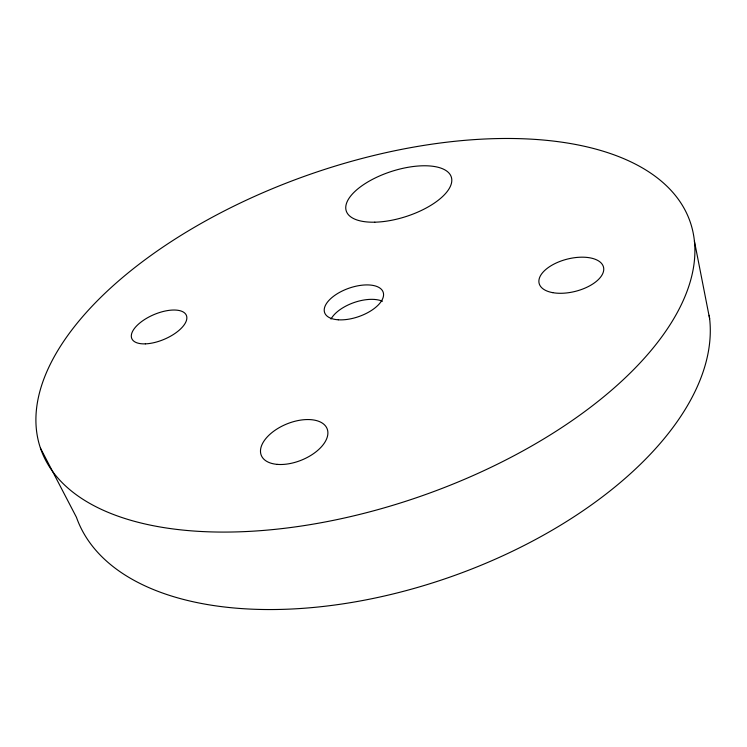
<?xml version="1.0" encoding="UTF-8"?>
<svg xmlns="http://www.w3.org/2000/svg" width="747" height="747" viewBox="0 0 747 747"><rect width="100%" height="100%" fill="white"/><g stroke="black" fill="none" stroke-linecap="round" stroke-linejoin="round"><path stroke-width="1.12" d="M40.441 448.107L76.437 517.279A332.882 180.139 -19.3 0 0 433.82 582.492A332.882 180.139 -19.3 0 0 709.192 315.309M694.411 241.104A343.993 170.204 -19.3 0 1 216.471 532.023A343.993 170.204 -19.3 0 1 185.321 232.709A343.993 170.204 -19.3 0 1 694.411 241.104L709.65 318.82M330.996 319.09A30.814 15.211 -19.3 0 1 354.143 302.516A30.814 15.211 -19.3 0 1 382.427 301.265M277.24 464.373A35.501 19.515 -22.1 0 0 327.896 432.98A35.501 19.515 -22.1 0 0 277.464 428.694A35.501 19.515 -22.1 0 0 277.24 464.373M338.288 319.8A31.01 15.015 -19.3 0 0 383.556 295.121A31.01 15.015 -19.3 0 0 339.81 292.254A31.01 15.015 -19.3 0 0 338.288 319.8M374.798 222.186A55.203 23.699 -17.9 0 0 451.73 179A55.203 23.699 -17.9 0 0 369.774 180.83A55.203 23.699 -17.9 0 0 374.798 222.186M552.752 292.656A33.204 16.63 -14.2 0 0 603.641 270.638A33.204 16.63 -14.2 0 0 557.579 262.384A33.204 16.63 -14.2 0 0 552.752 292.656M145.357 343.863A29.647 13.371 -23.1 0 0 186.853 317.746A29.647 13.371 -23.1 0 0 145.067 319.221A29.647 13.371 -23.1 0 0 145.357 343.863"/></g></svg>
